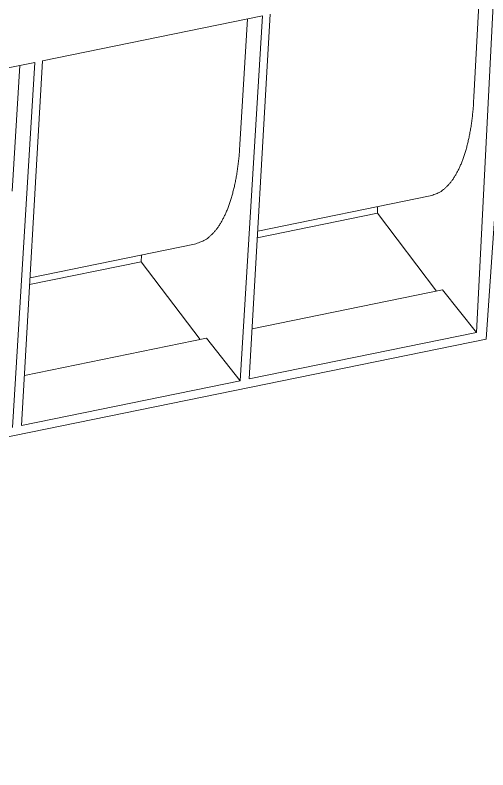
# Model space of a CAD drawing. Header units: millimetres. Extents: x 4267 to 8467, y 166 to 3136.
# Drawn here: x 5061.4 to 5165.8, y 1752.2 to 1918.8 of the extents above; entities that cross this region are included whole.
import ezdxf

# ---------------------------------------------------------------- set-up
doc = ezdxf.new("R2010")
doc.units = ezdxf.units.MM
doc.styles.get("Standard").update_dxf_attribs({"font": 'SimSun.ttf'})
doc.dimstyles.new('ISO-25', dxfattribs={"dimtxt": 2.5, "dimasz": 2.5, "dimexe": 1.25, "dimexo": 0.625, "dimtad": 1, "dimtxsty": 'Standard', "dimcen": 2.5, "dimadec": 0, "dimazin": 0, "dimtfac": 1, "dimtmove": 0, "dimatfit": 3, "dimfxl": 1, "dimarcsym": 0})

msp = doc.modelspace()

# ---------------------------------------------------------------- linework, layer by layer
at = {"linetype": 'Continuous', "lineweight": 5}
for p, q in [((5165.4, 1847.34, 326.37), (5171.06, 1929.93, 326.37)), ((5164.12, 1928.51, 326.37), (5162.7, 1900.83, 326.37)), ((5167.36, 1929.17, 326.37), (5163.25, 1848.79, 326.37)), ((5067.41, 1908.72, 326.37), (5116, 1918.66, 326.37)), ((5112.72, 1917.99, 326.37), (5111.03, 1890.25, 326.37)), ((5116, 1918.66, 326.37), (5111.11, 1838.12, 326.37)), ((5113.08, 1838.53, 326.37), (5117.68, 1919.01, 326.37)), ((5017.13, 1898.43, 326.37), (5065.73, 1908.38, 326.37)), ((5062.44, 1907.7, 326.37), (5060.75, 1879.96, 326.37)), ((5065.73, 1908.38, 326.37), (5060.83, 1827.83, 326.37)), ((5062.81, 1828.24, 326.37), (5067.41, 1908.72, 326.37)), ((5114.95, 1871.12, 326.37), (5153, 1878.91, 326.37)), ((5141.43, 1876.54, 326.37), (5141.38, 1875.08, 326.37)), ((5141.38, 1875.08, 326.37), (5114.86, 1869.65, 326.37)), ((5154.43, 1857.93, 326.37), (5141.38, 1875.08, 326.37)), ((5064.67, 1860.83, 326.37), (5101.02, 1868.27, 326.37)), ((5089.22, 1864.41, 326.37), (5064.59, 1859.37, 326.37)), ((5089.29, 1865.87, 326.37), (5089.22, 1864.41, 326.37)), ((5102.27, 1847.26, 326.37), (5089.22, 1864.41, 326.37)), ((5155.75, 1858.2, 326.37), (5113.72, 1849.6, 326.37)), ((5155.75, 1858.2, 326.37), (5163.25, 1848.79, 326.37)), ((5163.25, 1848.79, 326.37), (5113.08, 1838.53, 326.37)), ((4817.56, 1776.16, 326.37), (5165.4, 1847.34, 326.37)), ((5103.61, 1847.53, 326.37), (5063.44, 1839.32, 326.37)), ((5111.11, 1838.12, 326.37), (5103.61, 1847.53, 326.37)), ((5111.11, 1838.12, 326.37), (5062.81, 1828.24, 326.37))]:
    msp.add_line(p, q, dxfattribs=at)
for points in [[(5162.7, 1900.83), (5162.63, 1899.64, -0.004112), (5162.54, 1898.47, -0.004194), (5162.43, 1897.31, -0.004347), (5162.31, 1896.18, -0.004605), (5162.16, 1895.07, -0.004861), (5162, 1893.98, -0.005118), (5161.81, 1892.92, -0.005404), (5161.61, 1891.88, -0.005727), (5161.39, 1890.88, -0.006081), (5161.15, 1889.9, -0.006465), (5160.89, 1888.96, -0.006893), (5160.61, 1888.06, -0.007352), (5160.31, 1887.19, -0.007878), (5160, 1886.35, -0.008449), (5159.67, 1885.56, -0.009062), (5159.32, 1884.81, -0.009673), (5158.95, 1884.1, -0.010505), (5158.57, 1883.43, -0.011516), (5158.18, 1882.8, -0.012112), (5157.76, 1882.22, -0.012173), (5157.34, 1881.69, -0.014321), (5156.9, 1881.2, -0.018266), (5156.43, 1880.75, -0.015196), (5155.98, 1880.35, -0.005941), (5155.57, 1880.02, -0.022553), (5155.02, 1879.69, -0.04254), (5154.15, 1879.31, -0.022452), (5153, 1878.91, -0.012247)], [(5111.03, 1890.25), (5110.95, 1889.06, -0.004145), (5110.85, 1887.89, -0.004226), (5110.73, 1886.73, -0.004378), (5110.59, 1885.6, -0.004635), (5110.43, 1884.48, -0.004891), (5110.26, 1883.39, -0.005146), (5110.06, 1882.33, -0.005432), (5109.85, 1881.29, -0.005752), (5109.61, 1880.28, -0.006104), (5109.36, 1879.31, -0.006484), (5109.09, 1878.36, -0.006908), (5108.8, 1877.45, -0.007361), (5108.49, 1876.58, -0.007881), (5108.17, 1875.75, -0.008445), (5107.82, 1874.95, -0.009048), (5107.47, 1874.2, -0.009647), (5107.09, 1873.49, -0.010465), (5106.7, 1872.81, -0.011457), (5106.29, 1872.19, -0.012034), (5105.87, 1871.6, -0.012079), (5105.44, 1871.07, -0.014192), (5104.98, 1870.57, -0.018076), (5104.51, 1870.12, -0.015017), (5104.05, 1869.72, -0.005867), (5103.63, 1869.39, -0.022258), (5103.07, 1869.06, -0.041924), (5102.19, 1868.68, -0.022121), (5101.02, 1868.27, -0.012069)]]:
    msp.add_lwpolyline(points, format="xyb", dxfattribs=at)

# ---------------------------------------------------------------- leaders
at = {"lineweight": 5}
msp.add_leader([(4962.89, 1818.74, 326.37), (4962.89, 1718.83, 326.37), (5114.13, 1718.83, 326.37)], dimstyle='ISO-25', override={"dimtxt": 10, "dimgap": 0.625, "dimtad": 0, "dimarcsym": 1}, dxfattribs=at)

doc.saveas('drawing.dxf')
